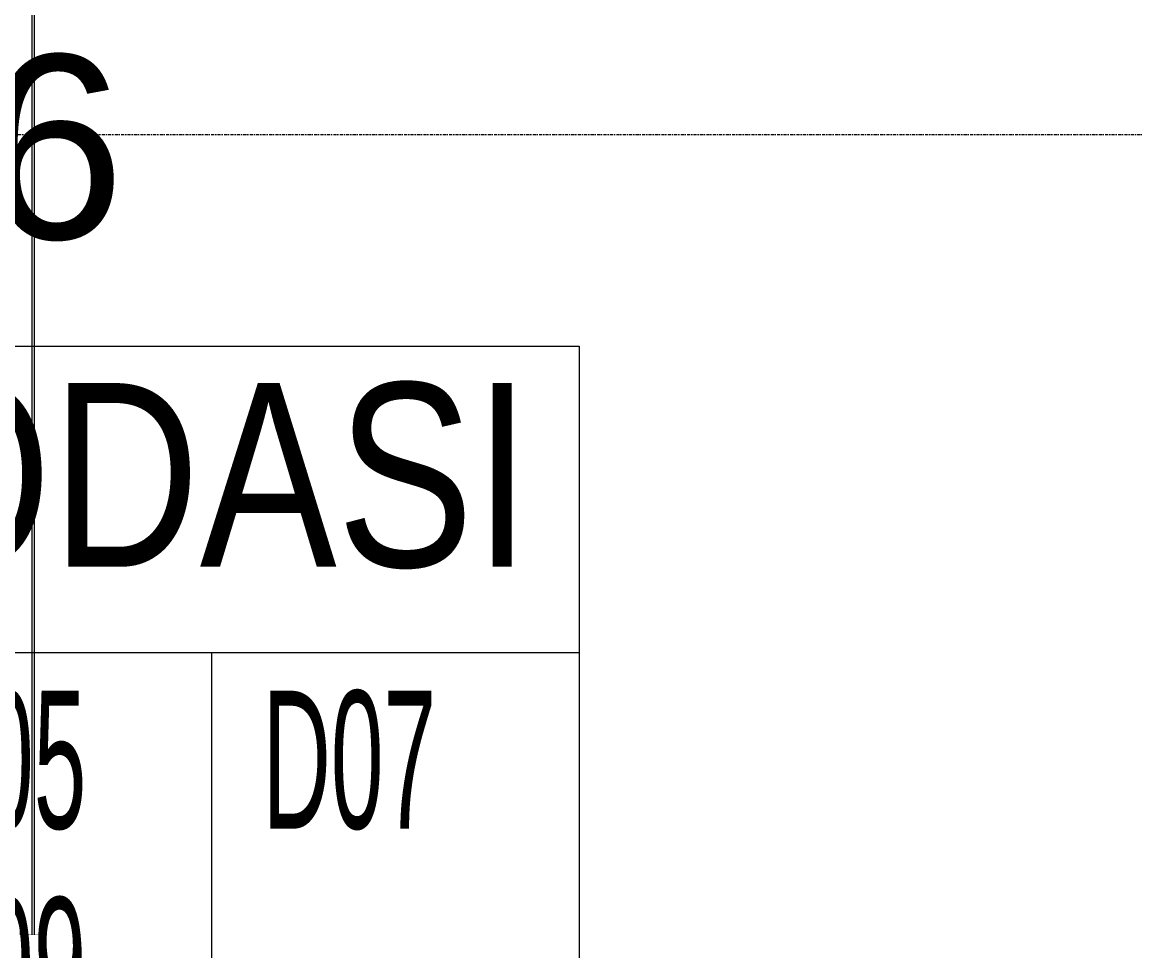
# Model space of a CAD drawing. Extents: x -9058 to 11890, y 0 to 6516.
# Drawn here: x 3941.1 to 4304.3, y 2314.3 to 2617.6 of the extents above; entities that cross this region are included whole.
import ezdxf
from ezdxf.enums import TextEntityAlignment as Align

# ---------------------------------------------------------------- set-up
doc = ezdxf.new("R2010")
doc.units = 0
doc.header["$MEASUREMENT"] = 0
doc.linetypes.add('DASHDOT', pattern=[1, 0.5, -0.25, 0, -0.25])
doc.linetypes.add('HIDDEN', pattern=[0.375, 0.25, -0.125])
doc.layers.get('0').update_dxf_attribs({"color": 9, "lineweight": 9})
for name, color, linetype, lineweight in [('10', 9, 'Continuous', 9), ('21_mahal200', 9, 'Continuous', 9), ('21_mahal200 @ 20', 9, 'Continuous', 9), ('24', 9, 'DASHDOT', 9), ('40A', 9, 'Continuous', 9)]:
    doc.layers.add(name, color=color, linetype=linetype, lineweight=lineweight)
doc.styles.add('Arial', font='arial.ttf', dxfattribs={"height": 2.5})
doc.styles.add('MuuM_TEXT-STANDART', font='ARIALN.TTF')

# ---------------------------------------------------------------- blocks, each defined once
blk = doc.blocks.new('0a_roomno2')
blk.add_lwpolyline([(30, -16), (0, -16), (0, 0), (30, 0)], close=True)
for points in [[(0, 0), (30, 0)], [(0, -5), (30, -5)], [(24, -5), (24, -16)]]:
    blk.add_lwpolyline(points)
at = {"layer": '40A'}
blk.add_lwpolyline([(0, 0), (30, 0)], dxfattribs=at)
at = {"style": 'Arial'}
blk.add_attdef('ODANO', (0, 1.505), '', height=3, dxfattribs=at)
blk.add_attdef('MEKANADI', text='', height=3, dxfattribs=at).set_placement((0.525, -4.75), align=Align.BOTTOM_LEFT)
at = {"style": 'MuuM_TEXT-STANDART', "width": 0.6}
for tag, p in [('YER01', (15, -7)), ('TAVAN01', (20.625, -7)), ('DUVAR01', (26.25, -7)), ('YER02', (15, -10.375)), ('TAVAN02', (20.625, -10.375)), ('DUVAR02', (26.25, -10.375)), ('YER03', (15, -13.75)), ('TAVAN03', (20.625, -13.75)), ('DUVAR03', (26.25, -13.75))]:
    blk.add_attdef(tag, text='', height=2.25, dxfattribs=at).set_placement(p, align=Align.MIDDLE_CENTER)
at = {"style": 'MuuM_TEXT-STANDART'}
blk.add_attdef('M2', text='', height=2.25, dxfattribs=at).set_placement((1.323, -7.805), align=Align.MIDDLE_LEFT)
at = {"style": 'MuuM_TEXT-STANDART', "width": 0.6}
blk.add_attdef('TEMIZTAVANYUKSEKLIGI', text='', height=2.25, dxfattribs=at).set_placement((2.7, -13.162), align=Align.MIDDLE_LEFT)
blk = doc.blocks.new('*U1271')
at = {"layer": '21_mahal200 @ 20'}
ref = blk.add_blockref('0a_roomno2', (3522.88, 2511.73), dxfattribs=dict(at, xscale=20, yscale=20, zscale=20))
ref.add_attrib('ODANO', 'PRS- ZK-16', (3522.88, 2546.83), dxfattribs={"layer": '0', "height": 60, "style": 'Arial'})
ref.add_attrib('MEKANADI', 'DİNLENME ODASI', dxfattribs={"layer": '0', "height": 60, "style": 'Arial', "width": 0.8}).set_placement((3533.38, 2421.73), align=Align.BOTTOM_LEFT)
ref.add_attrib('TAVAN01', 'T05', dxfattribs={"layer": '0', "height": 45, "style": 'MuuM_TEXT-STANDART', "width": 0.6}).set_placement((3935.38, 2376.73), align=Align.MIDDLE_CENTER)
ref.add_attrib('DUVAR01', 'D07', dxfattribs={"layer": '0', "height": 45, "style": 'MuuM_TEXT-STANDART', "width": 0.6}).set_placement((4047.88, 2376.73), align=Align.MIDDLE_CENTER)
ref.add_attrib('TAVAN02', 'T09', dxfattribs={"layer": '0', "height": 45, "style": 'MuuM_TEXT-STANDART', "width": 0.6}).set_placement((3935.38, 2309.23), align=Align.MIDDLE_CENTER)
blk = doc.blocks.new('AKS')
at = {"layer": '24', "ltscale": 2}
blk.add_lwpolyline([(3905.06, 2565.87), (4585.06, 2565.87)], dxfattribs=at)

msp = doc.modelspace()

# ---------------------------------------------------------------- linework, layer by layer
at = {"layer": '10'}
for points in [[(3944.36, 2319.53), (3944.36, 2770.87)], [(3945.06, 2319.53), (3945.06, 2770.87)]]:
    msp.add_lwpolyline(points, dxfattribs=at)
at = {"layer": '10', "const_width": 0.2}
msp.add_lwpolyline([(3942.04, 2307.17), (3942.04, 2309.53), (3945.06, 2309.53), (3947.06, 2309.53), (3947.06, 2319.53), (3940.36, 2319.53), (3940.36, 2324.02)], dxfattribs=at)

# ---------------------------------------------------------------- block references
msp.add_blockref('AKS', (20, 15))
at = {"layer": '21_mahal200', "color": 6, "linetype": 'HIDDEN'}
msp.add_blockref('*U1271', (0, 0), dxfattribs=at)

doc.saveas('drawing.dxf')
